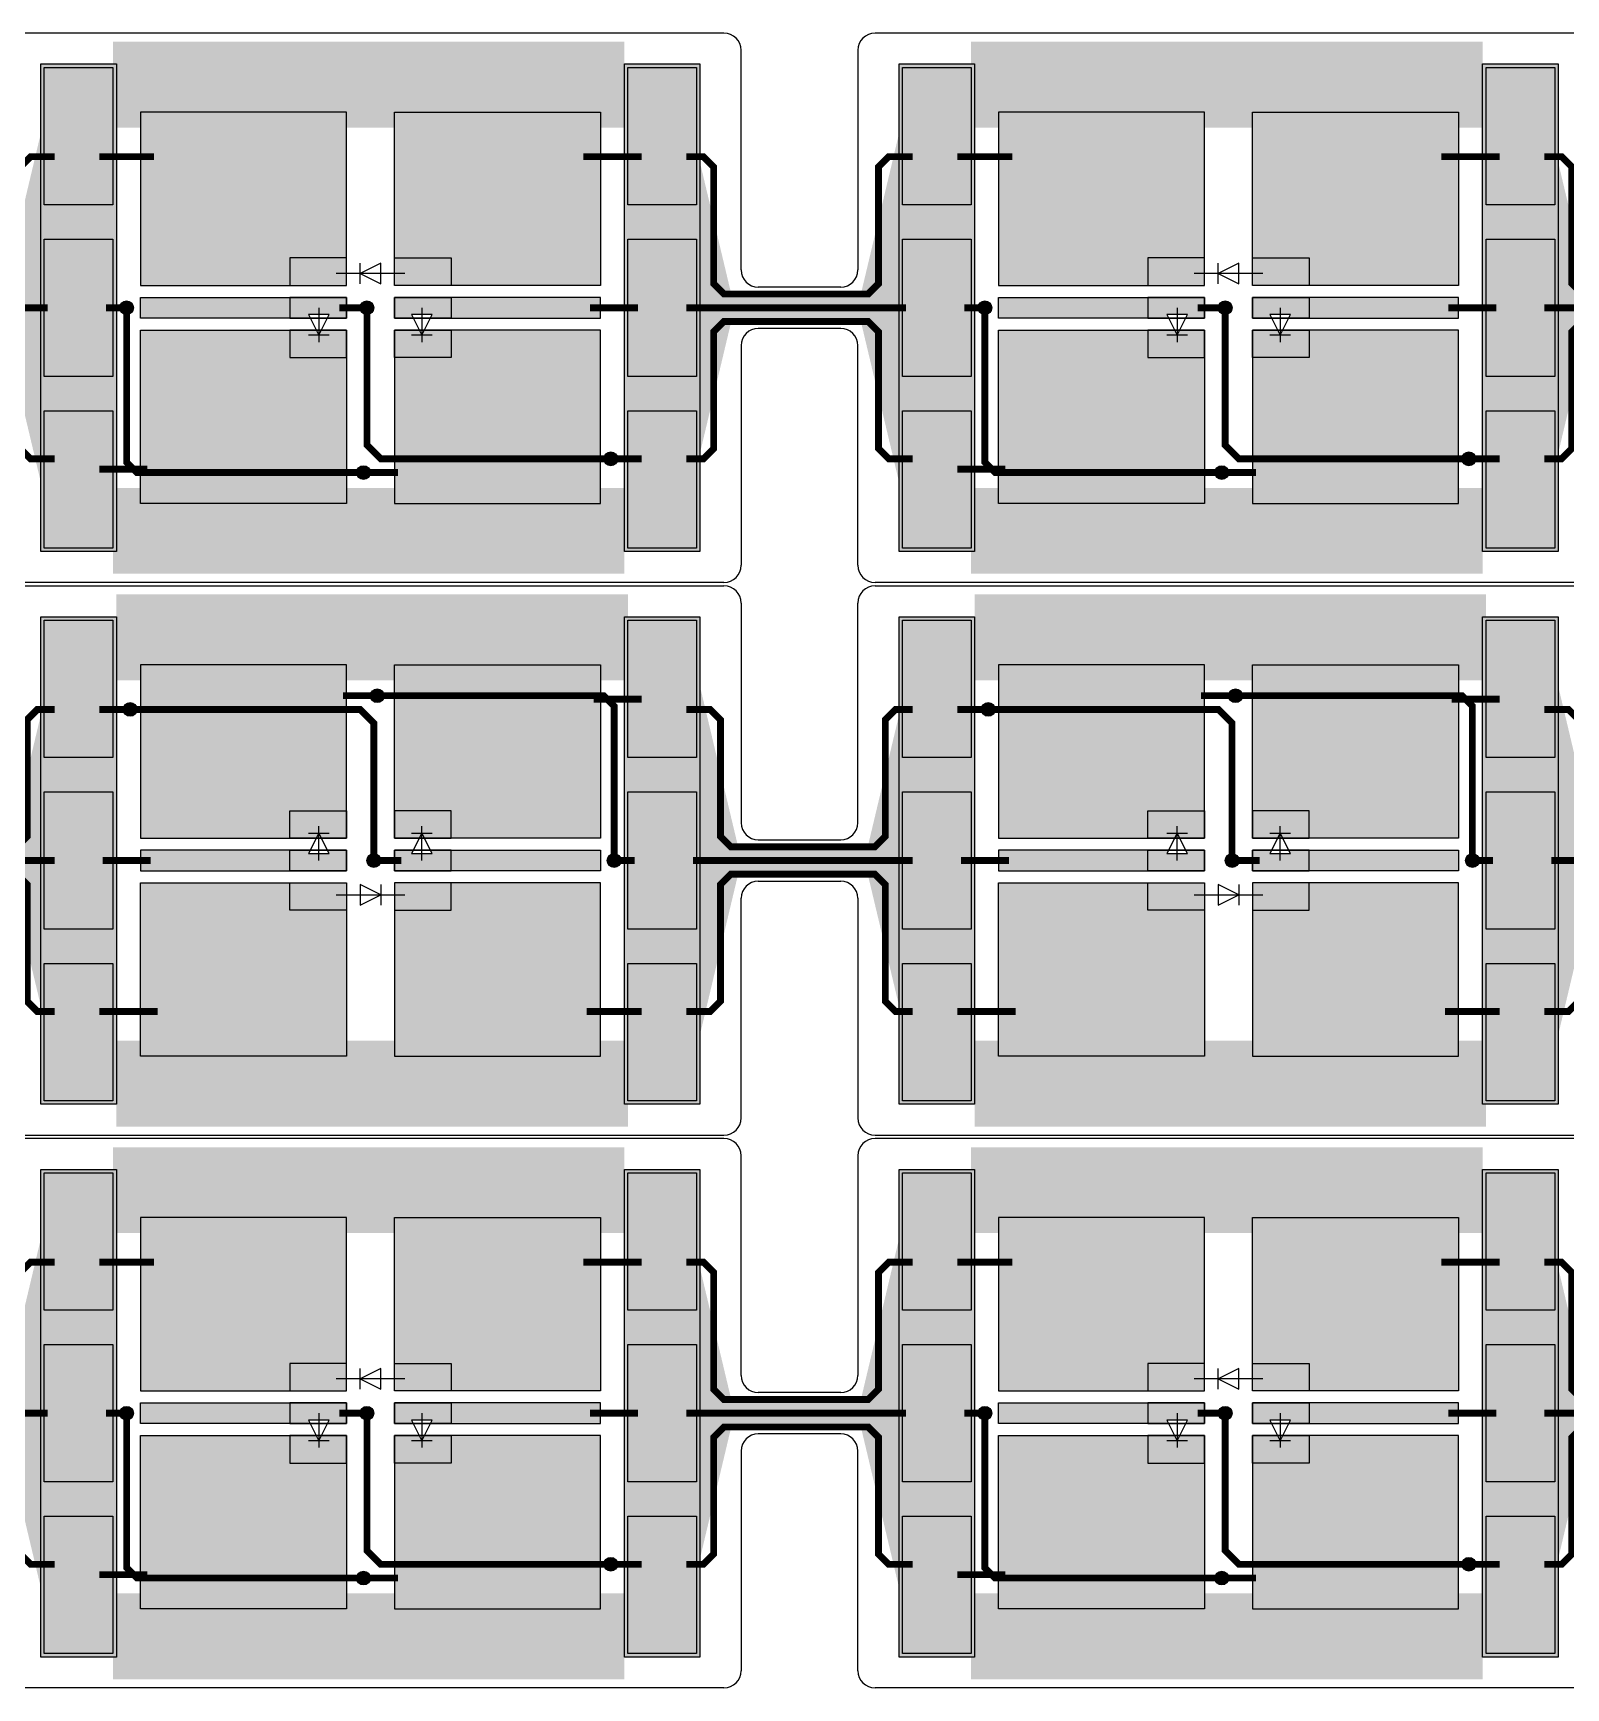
# Model space of a CAD drawing. Extents: x 1822 to 2392, y 725 to 1125.
# Drawn here: x 2167.87 to 2212.53, y 837.2 to 885.4 of the extents above; entities that cross this region are included whole.
import ezdxf

# ---------------------------------------------------------------- set-up
doc = ezdxf.new("R2010")
doc.units = 0
doc.header["$LTSCALE"] = 0.2
for name, color, linetype in [('BS', 1, 'CONTINUOUS'), ('Durchsteiger', 3, 'CONTINUOUS'), ('LED', 7, 'CONTINUOUS'), ('LS', 5, 'CONTINUOUS'), ('Rand', 6, 'CONTINUOUS')]:
    doc.layers.add(name, color=color, linetype=linetype)

msp = doc.modelspace()

# ---------------------------------------------------------------- hatches: boundary and pattern name
at = {"layer": 'BS'}
h = msp.add_hatch(color=256, dxfattribs=at)
h.paths.add_polyline_path([(2168.2, 870.4), (2170.2, 870.4), (2170.2, 874.4), (2168.2, 874.4)])
h.paths.add_polyline_path([(2168.2, 875.4), (2170.2, 875.4), (2170.2, 879.4), (2168.2, 879.4)])
h.paths.add_polyline_path([(2168.2, 880.4), (2170.2, 880.4), (2170.2, 884.4), (2168.2, 884.4)])
h = msp.add_hatch(color=256, dxfattribs=at)
h.paths.add_polyline_path([(2185.2, 870.4), (2187.2, 870.4), (2187.2, 874.4), (2185.2, 874.4)])
h.paths.add_polyline_path([(2185.2, 875.4), (2187.2, 875.4), (2187.2, 879.4), (2185.2, 879.4)])
h.paths.add_polyline_path([(2185.2, 880.4), (2187.2, 880.4), (2187.2, 884.4), (2185.2, 884.4)])
h = msp.add_hatch(color=256, dxfattribs=at)
h.paths.add_polyline_path([(2193.2, 870.4), (2195.2, 870.4), (2195.2, 874.4), (2193.2, 874.4)])
h.paths.add_polyline_path([(2193.2, 875.4), (2195.2, 875.4), (2195.2, 879.4), (2193.2, 879.4)])
h.paths.add_polyline_path([(2193.2, 880.4), (2195.2, 880.4), (2195.2, 884.4), (2193.2, 884.4)])
h = msp.add_hatch(color=256, dxfattribs=at)
h.paths.add_polyline_path([(2210.2, 870.4), (2212.2, 870.4), (2212.2, 874.4), (2210.2, 874.4)])
h.paths.add_polyline_path([(2210.2, 875.4), (2212.2, 875.4), (2212.2, 879.4), (2210.2, 879.4)])
h.paths.add_polyline_path([(2210.2, 880.4), (2212.2, 880.4), (2212.2, 884.4), (2210.2, 884.4)])
h = msp.add_hatch(color=256, dxfattribs=at)
h.paths.add_polyline_path([(2184.4, 871.7), (2184.4, 876.75), (2180.05, 876.75), (2180.05, 875.95), (2178.4, 875.95), (2178.4, 871.7)])
h.paths.add_polyline_path([(2184.4, 877.1), (2184.4, 877.7), (2180.05, 877.7), (2180.05, 877.1)])
h.paths.add_polyline_path([(2184.4, 878.05), (2184.4, 883.1), (2178.4, 883.1), (2178.4, 878.85), (2180.05, 878.85), (2180.05, 878.05)])
h.paths.add_polyline_path([(2175.35, 878.05), (2175.35, 878.85), (2177, 878.85), (2177, 883.1), (2171, 883.1), (2171, 878.05)])
h.paths.add_polyline_path([(2175.35, 877.1), (2175.35, 877.7), (2171, 877.7), (2171, 877.1)])
h.paths.add_polyline_path([(2177, 871.7), (2177, 875.95), (2175.35, 875.95), (2175.35, 876.75), (2171, 876.75), (2171, 871.7)])
h.paths.add_polyline_path([(2177, 875.95), (2177, 876.75), (2176.275, 876.75), (2176.2, 876.6), (2176.125, 876.75), (2175.35, 876.75), (2175.35, 875.95)], flags=17)
h.paths.add_polyline_path([(2177, 877.1), (2177, 877.7), (2175.35, 877.7), (2175.35, 877.1), (2175.95, 877.1), (2175.9, 877.2), (2176.5, 877.2), (2176.45, 877.1)])
h.paths.add_polyline_path([(2177, 878.05), (2177, 878.85), (2175.35, 878.85), (2175.35, 878.05)], flags=17)
h.paths.add_polyline_path([(2180.05, 878.05), (2180.05, 878.85), (2178.4, 878.85), (2178.4, 878.05)], flags=16)
h.paths.add_polyline_path([(2180.05, 877.1), (2180.05, 877.7), (2178.4, 877.7), (2178.4, 877.1), (2178.95, 877.1), (2178.9, 877.2), (2179.5, 877.2), (2179.45, 877.1)])
h.paths.add_polyline_path([(2180.05, 875.95), (2180.05, 876.75), (2179.275, 876.75), (2179.2, 876.6), (2179.125, 876.75), (2178.4, 876.75), (2178.4, 875.95)], flags=17)
h = msp.add_hatch(color=256, dxfattribs=at)
h.paths.add_polyline_path([(2209.4, 871.7), (2209.4, 876.75), (2205.05, 876.75), (2205.05, 875.95), (2203.4, 875.95), (2203.4, 871.7)])
h.paths.add_polyline_path([(2209.4, 877.1), (2209.4, 877.7), (2205.05, 877.7), (2205.05, 877.1)])
h.paths.add_polyline_path([(2209.4, 878.05), (2209.4, 883.1), (2203.4, 883.1), (2203.4, 878.85), (2205.05, 878.85), (2205.05, 878.05)])
h.paths.add_polyline_path([(2200.35, 878.05), (2200.35, 878.85), (2202, 878.85), (2202, 883.1), (2196, 883.1), (2196, 878.05)])
h.paths.add_polyline_path([(2200.35, 877.1), (2200.35, 877.7), (2196, 877.7), (2196, 877.1)])
h.paths.add_polyline_path([(2202, 871.7), (2202, 875.95), (2200.35, 875.95), (2200.35, 876.75), (2196, 876.75), (2196, 871.7)])
h.paths.add_polyline_path([(2202, 875.95), (2202, 876.75), (2201.275, 876.75), (2201.2, 876.6), (2201.125, 876.75), (2200.35, 876.75), (2200.35, 875.95)], flags=17)
h.paths.add_polyline_path([(2202, 877.1), (2202, 877.7), (2200.35, 877.7), (2200.35, 877.1), (2200.95, 877.1), (2200.9, 877.2), (2201.5, 877.2), (2201.45, 877.1)])
h.paths.add_polyline_path([(2202, 878.05), (2202, 878.85), (2200.35, 878.85), (2200.35, 878.05)], flags=17)
h.paths.add_polyline_path([(2205.05, 878.05), (2205.05, 878.85), (2203.4, 878.85), (2203.4, 878.05)], flags=16)
h.paths.add_polyline_path([(2205.05, 877.1), (2205.05, 877.7), (2203.4, 877.7), (2203.4, 877.1), (2203.95, 877.1), (2203.9, 877.2), (2204.5, 877.2), (2204.45, 877.1)])
h.paths.add_polyline_path([(2205.05, 875.95), (2205.05, 876.75), (2204.275, 876.75), (2204.2, 876.6), (2204.125, 876.75), (2203.4, 876.75), (2203.4, 875.95)], flags=17)
h = msp.add_hatch(color=256, dxfattribs=at)
h.paths.add_polyline_path([(2170.2, 868.3), (2168.2, 868.3), (2168.2, 864.3), (2170.2, 864.3)])
h.paths.add_polyline_path([(2170.2, 863.3), (2168.2, 863.3), (2168.2, 859.3), (2170.2, 859.3)])
h.paths.add_polyline_path([(2170.2, 858.3), (2168.2, 858.3), (2168.2, 854.3), (2170.2, 854.3)])
h = msp.add_hatch(color=256, dxfattribs=at)
h.paths.add_polyline_path([(2187.2, 868.3), (2185.2, 868.3), (2185.2, 864.3), (2187.2, 864.3)])
h.paths.add_polyline_path([(2187.2, 863.3), (2185.2, 863.3), (2185.2, 859.3), (2187.2, 859.3)])
h.paths.add_polyline_path([(2187.2, 858.3), (2185.2, 858.3), (2185.2, 854.3), (2187.2, 854.3)])
h = msp.add_hatch(color=256, dxfattribs=at)
h.paths.add_polyline_path([(2195.2, 868.3), (2193.2, 868.3), (2193.2, 864.3), (2195.2, 864.3)])
h.paths.add_polyline_path([(2195.2, 863.3), (2193.2, 863.3), (2193.2, 859.3), (2195.2, 859.3)])
h.paths.add_polyline_path([(2195.2, 858.3), (2193.2, 858.3), (2193.2, 854.3), (2195.2, 854.3)])
h = msp.add_hatch(color=256, dxfattribs=at)
h.paths.add_polyline_path([(2212.2, 868.3), (2210.2, 868.3), (2210.2, 864.3), (2212.2, 864.3)])
h.paths.add_polyline_path([(2212.2, 863.3), (2210.2, 863.3), (2210.2, 859.3), (2212.2, 859.3)])
h.paths.add_polyline_path([(2212.2, 858.3), (2210.2, 858.3), (2210.2, 854.3), (2212.2, 854.3)])
h = msp.add_hatch(color=256, dxfattribs=at)
h.paths.add_polyline_path([(2171, 867), (2171, 861.95), (2175.35, 861.95), (2175.35, 862.75), (2177, 862.75), (2177, 867)])
h.paths.add_polyline_path([(2171, 861.6), (2171, 861), (2175.35, 861), (2175.35, 861.6)])
h.paths.add_polyline_path([(2171, 860.65), (2171, 855.6), (2177, 855.6), (2177, 859.85), (2175.35, 859.85), (2175.35, 860.65)])
h.paths.add_polyline_path([(2180.05, 860.65), (2180.05, 859.85), (2178.4, 859.85), (2178.4, 855.6), (2184.4, 855.6), (2184.4, 860.65)])
h.paths.add_polyline_path([(2180.05, 861.6), (2180.05, 861), (2184.4, 861), (2184.4, 861.6)])
h.paths.add_polyline_path([(2178.4, 867), (2178.4, 862.75), (2180.05, 862.75), (2180.05, 861.95), (2184.4, 861.95), (2184.4, 867)])
h.paths.add_polyline_path([(2178.4, 862.75), (2178.4, 861.95), (2179.125, 861.95), (2179.2, 862.1), (2179.275, 861.95), (2180.05, 861.95), (2180.05, 862.75)], flags=17)
h.paths.add_polyline_path([(2178.4, 861.6), (2178.4, 861), (2180.05, 861), (2180.05, 861.6), (2179.45, 861.6), (2179.5, 861.5), (2178.9, 861.5), (2178.95, 861.6)])
h.paths.add_polyline_path([(2178.4, 860.65), (2178.4, 859.85), (2180.05, 859.85), (2180.05, 860.65)], flags=17)
h.paths.add_polyline_path([(2175.35, 860.65), (2175.35, 859.85), (2177, 859.85), (2177, 860.65)], flags=16)
h.paths.add_polyline_path([(2175.35, 861.6), (2175.35, 861), (2177, 861), (2177, 861.6), (2176.45, 861.6), (2176.5, 861.5), (2175.9, 861.5), (2175.95, 861.6)])
h.paths.add_polyline_path([(2175.35, 862.75), (2175.35, 861.95), (2176.125, 861.95), (2176.2, 862.1), (2176.275, 861.95), (2177, 861.95), (2177, 862.75)], flags=17)
h = msp.add_hatch(color=256, dxfattribs=at)
h.paths.add_polyline_path([(2196, 867), (2196, 861.95), (2200.35, 861.95), (2200.35, 862.75), (2202, 862.75), (2202, 867)])
h.paths.add_polyline_path([(2196, 861.6), (2196, 861), (2200.35, 861), (2200.35, 861.6)])
h.paths.add_polyline_path([(2196, 860.65), (2196, 855.6), (2202, 855.6), (2202, 859.85), (2200.35, 859.85), (2200.35, 860.65)])
h.paths.add_polyline_path([(2205.05, 860.65), (2205.05, 859.85), (2203.4, 859.85), (2203.4, 855.6), (2209.4, 855.6), (2209.4, 860.65)])
h.paths.add_polyline_path([(2205.05, 861.6), (2205.05, 861), (2209.4, 861), (2209.4, 861.6)])
h.paths.add_polyline_path([(2203.4, 867), (2203.4, 862.75), (2205.05, 862.75), (2205.05, 861.95), (2209.4, 861.95), (2209.4, 867)])
h.paths.add_polyline_path([(2203.4, 862.75), (2203.4, 861.95), (2204.125, 861.95), (2204.2, 862.1), (2204.275, 861.95), (2205.05, 861.95), (2205.05, 862.75)], flags=17)
h.paths.add_polyline_path([(2203.4, 861.6), (2203.4, 861), (2205.05, 861), (2205.05, 861.6), (2204.45, 861.6), (2204.5, 861.5), (2203.9, 861.5), (2203.95, 861.6)])
h.paths.add_polyline_path([(2203.4, 860.65), (2203.4, 859.85), (2205.05, 859.85), (2205.05, 860.65)], flags=17)
h.paths.add_polyline_path([(2200.35, 860.65), (2200.35, 859.85), (2202, 859.85), (2202, 860.65)], flags=16)
h.paths.add_polyline_path([(2200.35, 861.6), (2200.35, 861), (2202, 861), (2202, 861.6), (2201.45, 861.6), (2201.5, 861.5), (2200.9, 861.5), (2200.95, 861.6)])
h.paths.add_polyline_path([(2200.35, 862.75), (2200.35, 861.95), (2201.125, 861.95), (2201.2, 862.1), (2201.275, 861.95), (2202, 861.95), (2202, 862.75)], flags=17)
h = msp.add_hatch(color=256, dxfattribs=at)
h.paths.add_polyline_path([(2168.2, 838.2), (2170.2, 838.2), (2170.2, 842.2), (2168.2, 842.2)])
h.paths.add_polyline_path([(2168.2, 843.2), (2170.2, 843.2), (2170.2, 847.2), (2168.2, 847.2)])
h.paths.add_polyline_path([(2168.2, 848.2), (2170.2, 848.2), (2170.2, 852.2), (2168.2, 852.2)])
h = msp.add_hatch(color=256, dxfattribs=at)
h.paths.add_polyline_path([(2185.2, 838.2), (2187.2, 838.2), (2187.2, 842.2), (2185.2, 842.2)])
h.paths.add_polyline_path([(2185.2, 843.2), (2187.2, 843.2), (2187.2, 847.2), (2185.2, 847.2)])
h.paths.add_polyline_path([(2185.2, 848.2), (2187.2, 848.2), (2187.2, 852.2), (2185.2, 852.2)])
h = msp.add_hatch(color=256, dxfattribs=at)
h.paths.add_polyline_path([(2193.2, 838.2), (2195.2, 838.2), (2195.2, 842.2), (2193.2, 842.2)])
h.paths.add_polyline_path([(2193.2, 843.2), (2195.2, 843.2), (2195.2, 847.2), (2193.2, 847.2)])
h.paths.add_polyline_path([(2193.2, 848.2), (2195.2, 848.2), (2195.2, 852.2), (2193.2, 852.2)])
h = msp.add_hatch(color=256, dxfattribs=at)
h.paths.add_polyline_path([(2210.2, 838.2), (2212.2, 838.2), (2212.2, 842.2), (2210.2, 842.2)])
h.paths.add_polyline_path([(2210.2, 843.2), (2212.2, 843.2), (2212.2, 847.2), (2210.2, 847.2)])
h.paths.add_polyline_path([(2210.2, 848.2), (2212.2, 848.2), (2212.2, 852.2), (2210.2, 852.2)])
h = msp.add_hatch(color=256, dxfattribs=at)
h.paths.add_polyline_path([(2184.4, 839.5), (2184.4, 844.55), (2180.05, 844.55), (2180.05, 843.75), (2178.4, 843.75), (2178.4, 839.5)])
h.paths.add_polyline_path([(2184.4, 844.9), (2184.4, 845.5), (2180.05, 845.5), (2180.05, 844.9)])
h.paths.add_polyline_path([(2184.4, 845.85), (2184.4, 850.9), (2178.4, 850.9), (2178.4, 846.65), (2180.05, 846.65), (2180.05, 845.85)])
h.paths.add_polyline_path([(2175.35, 845.85), (2175.35, 846.65), (2177, 846.65), (2177, 850.9), (2171, 850.9), (2171, 845.85)])
h.paths.add_polyline_path([(2175.35, 844.9), (2175.35, 845.5), (2171, 845.5), (2171, 844.9)])
h.paths.add_polyline_path([(2177, 839.5), (2177, 843.75), (2175.35, 843.75), (2175.35, 844.55), (2171, 844.55), (2171, 839.5)])
h.paths.add_polyline_path([(2177, 843.75), (2177, 844.55), (2176.275, 844.55), (2176.2, 844.4), (2176.125, 844.55), (2175.35, 844.55), (2175.35, 843.75)], flags=17)
h.paths.add_polyline_path([(2177, 844.9), (2177, 845.5), (2175.35, 845.5), (2175.35, 844.9), (2175.95, 844.9), (2175.9, 845), (2176.5, 845), (2176.45, 844.9)])
h.paths.add_polyline_path([(2177, 845.85), (2177, 846.65), (2175.35, 846.65), (2175.35, 845.85)], flags=17)
h.paths.add_polyline_path([(2180.05, 845.85), (2180.05, 846.65), (2178.4, 846.65), (2178.4, 845.85)], flags=16)
h.paths.add_polyline_path([(2180.05, 844.9), (2180.05, 845.5), (2178.4, 845.5), (2178.4, 844.9), (2178.95, 844.9), (2178.9, 845), (2179.5, 845), (2179.45, 844.9)])
h.paths.add_polyline_path([(2180.05, 843.75), (2180.05, 844.55), (2179.275, 844.55), (2179.2, 844.4), (2179.125, 844.55), (2178.4, 844.55), (2178.4, 843.75)], flags=17)
h = msp.add_hatch(color=256, dxfattribs=at)
h.paths.add_polyline_path([(2209.4, 839.5), (2209.4, 844.55), (2205.05, 844.55), (2205.05, 843.75), (2203.4, 843.75), (2203.4, 839.5)])
h.paths.add_polyline_path([(2209.4, 844.9), (2209.4, 845.5), (2205.05, 845.5), (2205.05, 844.9)])
h.paths.add_polyline_path([(2209.4, 845.85), (2209.4, 850.9), (2203.4, 850.9), (2203.4, 846.65), (2205.05, 846.65), (2205.05, 845.85)])
h.paths.add_polyline_path([(2200.35, 845.85), (2200.35, 846.65), (2202, 846.65), (2202, 850.9), (2196, 850.9), (2196, 845.85)])
h.paths.add_polyline_path([(2200.35, 844.9), (2200.35, 845.5), (2196, 845.5), (2196, 844.9)])
h.paths.add_polyline_path([(2202, 839.5), (2202, 843.75), (2200.35, 843.75), (2200.35, 844.55), (2196, 844.55), (2196, 839.5)])
h.paths.add_polyline_path([(2202, 843.75), (2202, 844.55), (2201.275, 844.55), (2201.2, 844.4), (2201.125, 844.55), (2200.35, 844.55), (2200.35, 843.75)], flags=17)
h.paths.add_polyline_path([(2202, 844.9), (2202, 845.5), (2200.35, 845.5), (2200.35, 844.9), (2200.95, 844.9), (2200.9, 845), (2201.5, 845), (2201.45, 844.9)])
h.paths.add_polyline_path([(2202, 845.85), (2202, 846.65), (2200.35, 846.65), (2200.35, 845.85)], flags=17)
h.paths.add_polyline_path([(2205.05, 845.85), (2205.05, 846.65), (2203.4, 846.65), (2203.4, 845.85)], flags=16)
h.paths.add_polyline_path([(2205.05, 844.9), (2205.05, 845.5), (2203.4, 845.5), (2203.4, 844.9), (2203.95, 844.9), (2203.9, 845), (2204.5, 845), (2204.45, 844.9)])
h.paths.add_polyline_path([(2205.05, 843.75), (2205.05, 844.55), (2204.275, 844.55), (2204.2, 844.4), (2204.125, 844.55), (2203.4, 844.55), (2203.4, 843.75)], flags=17)
at = {"layer": 'Durchsteiger'}
for points in [[(2170.6, 877.2, 1), (2170.6, 877.6, 1)], [(2177.6, 877.2, 1), (2177.6, 877.6, 1)], [(2195.6, 877.2, 1), (2195.6, 877.6, 1)], [(2202.6, 877.2, 1), (2202.6, 877.6, 1)], [(2184.7, 872.8, 1), (2184.7, 873.2, 1)], [(2209.7, 872.8, 1), (2209.7, 873.2, 1)], [(2177.5, 872.4, 1), (2177.5, 872.8, 1)], [(2202.5, 872.4, 1), (2202.5, 872.8, 1)], [(2177.9, 866.3, 1), (2177.9, 865.9, 1)], [(2202.9, 866.3, 1), (2202.9, 865.9, 1)], [(2170.7, 865.9, 1), (2170.7, 865.5, 1)], [(2195.7, 865.9, 1), (2195.7, 865.5, 1)], [(2177.8, 861.5, 1), (2177.8, 861.1, 1)], [(2184.8, 861.5, 1), (2184.8, 861.1, 1)], [(2202.8, 861.5, 1), (2202.8, 861.1, 1)], [(2209.8, 861.5, 1), (2209.8, 861.1, 1)], [(2170.6, 845, 1), (2170.6, 845.4, 1)], [(2177.6, 845, 1), (2177.6, 845.4, 1)], [(2195.6, 845, 1), (2195.6, 845.4, 1)], [(2202.6, 845, 1), (2202.6, 845.4, 1)], [(2184.7, 840.6, 1), (2184.7, 841, 1)], [(2209.7, 840.6, 1), (2209.7, 841, 1)], [(2177.5, 840.2, 1), (2177.5, 840.6, 1)], [(2202.5, 840.2, 1), (2202.5, 840.6, 1)]]:
    msp.add_hatch(color=256, dxfattribs=at).paths.add_polyline_path(points)
at = {"layer": 'LS'}
for points in [[(2170.3, 884.5), (2168.1, 884.5), (2168.1, 870.3), (2170.3, 870.3)], [(2187.3, 884.5), (2185.1, 884.5), (2185.1, 870.3), (2187.3, 870.3)], [(2195.3, 884.5), (2193.1, 884.5), (2193.1, 870.3), (2195.3, 870.3)], [(2212.3, 884.5), (2210.1, 884.5), (2210.1, 870.3), (2212.3, 870.3)], [(2170.3, 868.4), (2168.1, 868.4), (2168.1, 854.2), (2170.3, 854.2)], [(2187.3, 868.4), (2185.1, 868.4), (2185.1, 854.2), (2187.3, 854.2)], [(2195.3, 868.4), (2193.1, 868.4), (2193.1, 854.2), (2195.3, 854.2)], [(2212.3, 868.4), (2210.1, 868.4), (2210.1, 854.2), (2212.3, 854.2)], [(2170.3, 852.3), (2168.1, 852.3), (2168.1, 838.1), (2170.3, 838.1)], [(2187.3, 852.3), (2185.1, 852.3), (2185.1, 838.1), (2187.3, 838.1)], [(2195.3, 852.3), (2193.1, 852.3), (2193.1, 838.1), (2195.3, 838.1)], [(2212.3, 852.3), (2210.1, 852.3), (2210.1, 838.1), (2212.3, 838.1)]]:
    msp.add_hatch(color=256, dxfattribs=at).paths.add_polyline_path(points)

# ---------------------------------------------------------------- linework, layer by layer
at = {"layer": 'BS'}
for p, q in [((2177.8, 877.4), (2177.6, 877.4)), ((2177.7, 877.5), (2177.7, 877.3)), ((2202.8, 877.4), (2202.6, 877.4)), ((2202.7, 877.5), (2202.7, 877.3)), ((2177.7, 861.2), (2177.7, 861.4)), ((2202.7, 861.2), (2202.7, 861.4)), ((2177.6, 861.3), (2177.8, 861.3)), ((2202.6, 861.3), (2202.8, 861.3)), ((2177.8, 845.2), (2177.6, 845.2)), ((2177.7, 845.3), (2177.7, 845.1)), ((2202.8, 845.2), (2202.6, 845.2)), ((2202.7, 845.3), (2202.7, 845.1))]:
    msp.add_line(p, q, dxfattribs=at)
for points in [[(2170.2, 884.4), (2170.2, 880.4), (2168.2, 880.4), (2168.2, 884.4)], [(2187.2, 884.4), (2187.2, 880.4), (2185.2, 880.4), (2185.2, 884.4)], [(2195.2, 884.4), (2195.2, 880.4), (2193.2, 880.4), (2193.2, 884.4)], [(2212.2, 884.4), (2212.2, 880.4), (2210.2, 880.4), (2210.2, 884.4)], [(2177, 878.05), (2177, 883.1), (2171, 883.1), (2171, 878.05)], [(2178.4, 878.05), (2178.4, 883.1), (2184.4, 883.1), (2184.4, 878.05)], [(2202, 878.05), (2202, 883.1), (2196, 883.1), (2196, 878.05)], [(2203.4, 878.05), (2203.4, 883.1), (2209.4, 883.1), (2209.4, 878.05)], [(2170.2, 879.4), (2170.2, 875.4), (2168.2, 875.4), (2168.2, 879.4)], [(2187.2, 879.4), (2187.2, 875.4), (2185.2, 875.4), (2185.2, 879.4)], [(2195.2, 879.4), (2195.2, 875.4), (2193.2, 875.4), (2193.2, 879.4)], [(2212.2, 879.4), (2212.2, 875.4), (2210.2, 875.4), (2210.2, 879.4)], [(2175.35, 878.85), (2175.35, 878.05), (2177, 878.05), (2177, 878.85)], [(2180.05, 878.85), (2180.05, 878.05), (2178.4, 878.05), (2178.4, 878.85)], [(2200.35, 878.85), (2200.35, 878.05), (2202, 878.05), (2202, 878.85)], [(2205.05, 878.85), (2205.05, 878.05), (2203.4, 878.05), (2203.4, 878.85)], [(2177, 877.7), (2177, 877.1), (2171, 877.1), (2171, 877.7)], [(2175.35, 877.7), (2175.35, 877.1), (2177, 877.1), (2177, 877.7)], [(2180.05, 877.7), (2180.05, 877.1), (2178.4, 877.1), (2178.4, 877.7)], [(2178.4, 877.7), (2178.4, 877.1), (2184.4, 877.1), (2184.4, 877.7)], [(2202, 877.7), (2202, 877.1), (2196, 877.1), (2196, 877.7)], [(2200.35, 877.7), (2200.35, 877.1), (2202, 877.1), (2202, 877.7)], [(2205.05, 877.7), (2205.05, 877.1), (2203.4, 877.1), (2203.4, 877.7)], [(2203.4, 877.7), (2203.4, 877.1), (2209.4, 877.1), (2209.4, 877.7)], [(2177, 876.75), (2177, 871.7), (2171, 871.7), (2171, 876.75)], [(2175.35, 876.75), (2175.35, 875.95), (2177, 875.95), (2177, 876.75)], [(2180.05, 876.75), (2180.05, 875.95), (2178.4, 875.95), (2178.4, 876.75)], [(2178.4, 876.75), (2178.4, 871.7), (2184.4, 871.7), (2184.4, 876.75)], [(2202, 876.75), (2202, 871.7), (2196, 871.7), (2196, 876.75)], [(2200.35, 876.75), (2200.35, 875.95), (2202, 875.95), (2202, 876.75)], [(2205.05, 876.75), (2205.05, 875.95), (2203.4, 875.95), (2203.4, 876.75)], [(2203.4, 876.75), (2203.4, 871.7), (2209.4, 871.7), (2209.4, 876.75)], [(2170.2, 874.4), (2170.2, 870.4), (2168.2, 870.4), (2168.2, 874.4)], [(2187.2, 874.4), (2187.2, 870.4), (2185.2, 870.4), (2185.2, 874.4)], [(2195.2, 874.4), (2195.2, 870.4), (2193.2, 870.4), (2193.2, 874.4)], [(2212.2, 874.4), (2212.2, 870.4), (2210.2, 870.4), (2210.2, 874.4)], [(2168.2, 864.3), (2168.2, 868.3), (2170.2, 868.3), (2170.2, 864.3)], [(2185.2, 864.3), (2185.2, 868.3), (2187.2, 868.3), (2187.2, 864.3)], [(2193.2, 864.3), (2193.2, 868.3), (2195.2, 868.3), (2195.2, 864.3)], [(2210.2, 864.3), (2210.2, 868.3), (2212.2, 868.3), (2212.2, 864.3)], [(2177, 861.95), (2177, 867), (2171, 867), (2171, 861.95)], [(2178.4, 861.95), (2178.4, 867), (2184.4, 867), (2184.4, 861.95)], [(2202, 861.95), (2202, 867), (2196, 867), (2196, 861.95)], [(2203.4, 861.95), (2203.4, 867), (2209.4, 867), (2209.4, 861.95)], [(2168.2, 859.3), (2168.2, 863.3), (2170.2, 863.3), (2170.2, 859.3)], [(2185.2, 859.3), (2185.2, 863.3), (2187.2, 863.3), (2187.2, 859.3)], [(2193.2, 859.3), (2193.2, 863.3), (2195.2, 863.3), (2195.2, 859.3)], [(2210.2, 859.3), (2210.2, 863.3), (2212.2, 863.3), (2212.2, 859.3)], [(2175.35, 861.95), (2175.35, 862.75), (2177, 862.75), (2177, 861.95)], [(2180.05, 861.95), (2180.05, 862.75), (2178.4, 862.75), (2178.4, 861.95)], [(2200.35, 861.95), (2200.35, 862.75), (2202, 862.75), (2202, 861.95)], [(2205.05, 861.95), (2205.05, 862.75), (2203.4, 862.75), (2203.4, 861.95)], [(2177, 861), (2177, 861.6), (2171, 861.6), (2171, 861)], [(2175.35, 861), (2175.35, 861.6), (2177, 861.6), (2177, 861)], [(2180.05, 861), (2180.05, 861.6), (2178.4, 861.6), (2178.4, 861)], [(2178.4, 861), (2178.4, 861.6), (2184.4, 861.6), (2184.4, 861)], [(2202, 861), (2202, 861.6), (2196, 861.6), (2196, 861)], [(2200.35, 861), (2200.35, 861.6), (2202, 861.6), (2202, 861)], [(2205.05, 861), (2205.05, 861.6), (2203.4, 861.6), (2203.4, 861)], [(2203.4, 861), (2203.4, 861.6), (2209.4, 861.6), (2209.4, 861)], [(2177, 860.65), (2177, 855.6), (2171, 855.6), (2171, 860.65)], [(2175.35, 859.85), (2175.35, 860.65), (2177, 860.65), (2177, 859.85)], [(2180.05, 859.85), (2180.05, 860.65), (2178.4, 860.65), (2178.4, 859.85)], [(2178.4, 860.65), (2178.4, 855.6), (2184.4, 855.6), (2184.4, 860.65)], [(2202, 860.65), (2202, 855.6), (2196, 855.6), (2196, 860.65)], [(2200.35, 859.85), (2200.35, 860.65), (2202, 860.65), (2202, 859.85)], [(2205.05, 859.85), (2205.05, 860.65), (2203.4, 860.65), (2203.4, 859.85)], [(2203.4, 860.65), (2203.4, 855.6), (2209.4, 855.6), (2209.4, 860.65)], [(2168.2, 854.3), (2168.2, 858.3), (2170.2, 858.3), (2170.2, 854.3)], [(2185.2, 854.3), (2185.2, 858.3), (2187.2, 858.3), (2187.2, 854.3)], [(2193.2, 854.3), (2193.2, 858.3), (2195.2, 858.3), (2195.2, 854.3)], [(2210.2, 854.3), (2210.2, 858.3), (2212.2, 858.3), (2212.2, 854.3)], [(2170.2, 852.2), (2170.2, 848.2), (2168.2, 848.2), (2168.2, 852.2)], [(2187.2, 852.2), (2187.2, 848.2), (2185.2, 848.2), (2185.2, 852.2)], [(2195.2, 852.2), (2195.2, 848.2), (2193.2, 848.2), (2193.2, 852.2)], [(2212.2, 852.2), (2212.2, 848.2), (2210.2, 848.2), (2210.2, 852.2)], [(2177, 845.85), (2177, 850.9), (2171, 850.9), (2171, 845.85)], [(2178.4, 845.85), (2178.4, 850.9), (2184.4, 850.9), (2184.4, 845.85)], [(2202, 845.85), (2202, 850.9), (2196, 850.9), (2196, 845.85)], [(2203.4, 845.85), (2203.4, 850.9), (2209.4, 850.9), (2209.4, 845.85)], [(2170.2, 847.2), (2170.2, 843.2), (2168.2, 843.2), (2168.2, 847.2)], [(2187.2, 847.2), (2187.2, 843.2), (2185.2, 843.2), (2185.2, 847.2)], [(2195.2, 847.2), (2195.2, 843.2), (2193.2, 843.2), (2193.2, 847.2)], [(2212.2, 847.2), (2212.2, 843.2), (2210.2, 843.2), (2210.2, 847.2)], [(2175.35, 846.65), (2175.35, 845.85), (2177, 845.85), (2177, 846.65)], [(2180.05, 846.65), (2180.05, 845.85), (2178.4, 845.85), (2178.4, 846.65)], [(2200.35, 846.65), (2200.35, 845.85), (2202, 845.85), (2202, 846.65)], [(2205.05, 846.65), (2205.05, 845.85), (2203.4, 845.85), (2203.4, 846.65)], [(2177, 845.5), (2177, 844.9), (2171, 844.9), (2171, 845.5)], [(2175.35, 845.5), (2175.35, 844.9), (2177, 844.9), (2177, 845.5)], [(2180.05, 845.5), (2180.05, 844.9), (2178.4, 844.9), (2178.4, 845.5)], [(2178.4, 845.5), (2178.4, 844.9), (2184.4, 844.9), (2184.4, 845.5)], [(2202, 845.5), (2202, 844.9), (2196, 844.9), (2196, 845.5)], [(2200.35, 845.5), (2200.35, 844.9), (2202, 844.9), (2202, 845.5)], [(2205.05, 845.5), (2205.05, 844.9), (2203.4, 844.9), (2203.4, 845.5)], [(2203.4, 845.5), (2203.4, 844.9), (2209.4, 844.9), (2209.4, 845.5)], [(2177, 844.55), (2177, 839.5), (2171, 839.5), (2171, 844.55)], [(2175.35, 844.55), (2175.35, 843.75), (2177, 843.75), (2177, 844.55)], [(2180.05, 844.55), (2180.05, 843.75), (2178.4, 843.75), (2178.4, 844.55)], [(2178.4, 844.55), (2178.4, 839.5), (2184.4, 839.5), (2184.4, 844.55)], [(2202, 844.55), (2202, 839.5), (2196, 839.5), (2196, 844.55)], [(2200.35, 844.55), (2200.35, 843.75), (2202, 843.75), (2202, 844.55)], [(2205.05, 844.55), (2205.05, 843.75), (2203.4, 843.75), (2203.4, 844.55)], [(2203.4, 844.55), (2203.4, 839.5), (2209.4, 839.5), (2209.4, 844.55)], [(2170.2, 842.2), (2170.2, 838.2), (2168.2, 838.2), (2168.2, 842.2)], [(2187.2, 842.2), (2187.2, 838.2), (2185.2, 838.2), (2185.2, 842.2)], [(2195.2, 842.2), (2195.2, 838.2), (2193.2, 838.2), (2193.2, 842.2)], [(2212.2, 842.2), (2212.2, 838.2), (2210.2, 838.2), (2210.2, 842.2)]]:
    msp.add_lwpolyline(points, close=True, dxfattribs=at)
at = {"layer": 'BS', "const_width": 0.2}
for points in [[(2168.5, 881.8), (2167.8, 881.8), (2167.5, 881.5), (2167.5, 878.1), (2167.2, 877.8), (2165.3, 877.8)], [(2171.4, 881.8), (2169.8, 881.8)], [(2185.6, 881.8), (2183.9, 881.8)], [(2190.3, 877.8), (2188, 877.8), (2187.7, 878.1), (2187.7, 881.5), (2187.4, 881.8), (2186.9, 881.8)], [(2193.5, 881.8), (2192.8, 881.8), (2192.5, 881.5), (2192.5, 878.1), (2192.2, 877.8), (2190.3, 877.8)], [(2196.4, 881.8), (2194.8, 881.8)], [(2210.6, 881.8), (2208.9, 881.8)], [(2215.3, 877.8), (2213, 877.8), (2212.7, 878.1), (2212.7, 881.5), (2212.4, 881.8), (2211.9, 881.8)], [(2168.3, 877.4), (2165.3, 877.4)], [(2170.5, 877.4), (2170, 877.4)], [(2177.5, 877.4), (2176.8, 877.4)], [(2185.5, 877.4), (2184.1, 877.4)], [(2190.3, 877.4), (2186.9, 877.4)], [(2193.3, 877.4), (2190.3, 877.4)], [(2195.5, 877.4), (2195, 877.4)], [(2202.5, 877.4), (2201.8, 877.4)], [(2210.5, 877.4), (2209.1, 877.4)], [(2215.3, 877.4), (2211.9, 877.4)], [(2168.5, 873), (2167.8, 873), (2167.5, 873.3), (2167.5, 876.7), (2167.2, 877), (2165.3, 877)], [(2190.3, 877), (2188, 877), (2187.7, 876.7), (2187.7, 873.3), (2187.4, 873), (2186.9, 873)], [(2193.5, 873), (2192.8, 873), (2192.5, 873.3), (2192.5, 876.7), (2192.2, 877), (2190.3, 877)], [(2215.3, 877), (2213, 877), (2212.7, 876.7), (2212.7, 873.3), (2212.4, 873), (2211.9, 873)], [(2184.8, 873), (2185.6, 873)], [(2209.8, 873), (2210.6, 873)], [(2171.2, 872.7), (2169.8, 872.7)], [(2178.5, 872.6), (2177.6, 872.6)], [(2196.2, 872.7), (2194.8, 872.7)], [(2203.5, 872.6), (2202.6, 872.6)], [(2176.9, 866.1), (2177.8, 866.1)], [(2201.9, 866.1), (2202.8, 866.1)], [(2165.1, 861.7), (2167.4, 861.7), (2167.7, 862), (2167.7, 865.4), (2168, 865.7), (2168.5, 865.7)], [(2170.6, 865.7), (2169.8, 865.7)], [(2184.2, 866), (2185.6, 866)], [(2186.9, 865.7), (2187.6, 865.7), (2187.9, 865.4), (2187.9, 862), (2188.2, 861.7), (2190.1, 861.7)], [(2190.1, 861.7), (2192.4, 861.7), (2192.7, 862), (2192.7, 865.4), (2193, 865.7), (2193.5, 865.7)], [(2195.6, 865.7), (2194.8, 865.7)], [(2209.2, 866), (2210.6, 866)], [(2211.9, 865.7), (2212.6, 865.7), (2212.9, 865.4), (2212.9, 862), (2213.2, 861.7), (2215.1, 861.7)], [(2165.1, 861.3), (2168.5, 861.3)], [(2169.9, 861.3), (2171.3, 861.3)], [(2177.9, 861.3), (2178.6, 861.3)], [(2184.9, 861.3), (2185.4, 861.3)], [(2187.1, 861.3), (2190.1, 861.3)], [(2190.1, 861.3), (2193.5, 861.3)], [(2194.9, 861.3), (2196.3, 861.3)], [(2202.9, 861.3), (2203.6, 861.3)], [(2209.9, 861.3), (2210.4, 861.3)], [(2212.1, 861.3), (2215.1, 861.3)], [(2165.1, 860.9), (2167.4, 860.9), (2167.7, 860.6), (2167.7, 857.2), (2168, 856.9), (2168.5, 856.9)], [(2186.9, 856.9), (2187.6, 856.9), (2187.9, 857.2), (2187.9, 860.6), (2188.2, 860.9), (2190.1, 860.9)], [(2190.1, 860.9), (2192.4, 860.9), (2192.7, 860.6), (2192.7, 857.2), (2193, 856.9), (2193.5, 856.9)], [(2211.9, 856.9), (2212.6, 856.9), (2212.9, 857.2), (2212.9, 860.6), (2213.2, 860.9), (2215.1, 860.9)], [(2169.8, 856.9), (2171.5, 856.9)], [(2184, 856.9), (2185.6, 856.9)], [(2194.8, 856.9), (2196.5, 856.9)], [(2209, 856.9), (2210.6, 856.9)], [(2168.5, 849.6), (2167.8, 849.6), (2167.5, 849.3), (2167.5, 845.9), (2167.2, 845.6), (2165.3, 845.6)], [(2171.4, 849.6), (2169.8, 849.6)], [(2185.6, 849.6), (2183.9, 849.6)], [(2190.3, 845.6), (2188, 845.6), (2187.7, 845.9), (2187.7, 849.3), (2187.4, 849.6), (2186.9, 849.6)], [(2193.5, 849.6), (2192.8, 849.6), (2192.5, 849.3), (2192.5, 845.9), (2192.2, 845.6), (2190.3, 845.6)], [(2196.4, 849.6), (2194.8, 849.6)], [(2210.6, 849.6), (2208.9, 849.6)], [(2215.3, 845.6), (2213, 845.6), (2212.7, 845.9), (2212.7, 849.3), (2212.4, 849.6), (2211.9, 849.6)], [(2168.3, 845.2), (2165.3, 845.2)], [(2170.5, 845.2), (2170, 845.2)], [(2177.5, 845.2), (2176.8, 845.2)], [(2185.5, 845.2), (2184.1, 845.2)], [(2190.3, 845.2), (2186.9, 845.2)], [(2193.3, 845.2), (2190.3, 845.2)], [(2195.5, 845.2), (2195, 845.2)], [(2202.5, 845.2), (2201.8, 845.2)], [(2210.5, 845.2), (2209.1, 845.2)], [(2215.3, 845.2), (2211.9, 845.2)], [(2168.5, 840.8), (2167.8, 840.8), (2167.5, 841.1), (2167.5, 844.5), (2167.2, 844.8), (2165.3, 844.8)], [(2190.3, 844.8), (2188, 844.8), (2187.7, 844.5), (2187.7, 841.1), (2187.4, 840.8), (2186.9, 840.8)], [(2193.5, 840.8), (2192.8, 840.8), (2192.5, 841.1), (2192.5, 844.5), (2192.2, 844.8), (2190.3, 844.8)], [(2215.3, 844.8), (2213, 844.8), (2212.7, 844.5), (2212.7, 841.1), (2212.4, 840.8), (2211.9, 840.8)], [(2184.8, 840.8), (2185.6, 840.8)], [(2209.8, 840.8), (2210.6, 840.8)], [(2171.2, 840.5), (2169.8, 840.5)], [(2178.5, 840.4), (2177.6, 840.4)], [(2196.2, 840.5), (2194.8, 840.5)], [(2203.5, 840.4), (2202.6, 840.4)]]:
    msp.add_lwpolyline(points, dxfattribs=at)
at = {"layer": 'Durchsteiger'}
for centre in [(2170.6, 877.4), (2177.6, 877.4), (2195.6, 877.4), (2202.6, 877.4), (2184.7, 873), (2209.7, 873), (2177.5, 872.6), (2202.5, 872.6), (2177.9, 866.1), (2202.9, 866.1), (2170.7, 865.7), (2195.7, 865.7), (2177.8, 861.3), (2184.8, 861.3), (2202.8, 861.3), (2209.8, 861.3), (2170.6, 845.2), (2177.6, 845.2), (2195.6, 845.2), (2202.6, 845.2), (2184.7, 840.8), (2209.7, 840.8), (2177.5, 840.4), (2202.5, 840.4)]:
    msp.add_circle(centre, 0.2, dxfattribs=at)
at = {"layer": 'LED'}
for p, q in [((2178, 878.7), (2177.4, 878.4)), ((2177.4, 878.1), (2177.4, 878.7)), ((2178, 878.1), (2178, 878.7)), ((2203, 878.7), (2202.4, 878.4)), ((2202.4, 878.1), (2202.4, 878.7)), ((2203, 878.1), (2203, 878.7)), ((2178.7, 878.4), (2176.7, 878.4)), ((2177.4, 878.4), (2178, 878.1)), ((2203.7, 878.4), (2201.7, 878.4)), ((2202.4, 878.4), (2203, 878.1)), ((2176.2, 877.4), (2176.2, 876.4)), ((2179.2, 877.4), (2179.2, 876.4)), ((2201.2, 877.4), (2201.2, 876.4)), ((2204.2, 877.4), (2204.2, 876.4)), ((2176.5, 877.2), (2175.9, 877.2)), ((2175.9, 877.2), (2176.2, 876.6)), ((2176.2, 876.6), (2176.5, 877.2)), ((2179.5, 877.2), (2178.9, 877.2)), ((2178.9, 877.2), (2179.2, 876.6)), ((2179.2, 876.6), (2179.5, 877.2)), ((2201.5, 877.2), (2200.9, 877.2)), ((2200.9, 877.2), (2201.2, 876.6)), ((2201.2, 876.6), (2201.5, 877.2)), ((2204.5, 877.2), (2203.9, 877.2)), ((2203.9, 877.2), (2204.2, 876.6)), ((2204.2, 876.6), (2204.5, 877.2)), ((2176.5, 876.6), (2175.9, 876.6)), ((2179.5, 876.6), (2178.9, 876.6)), ((2201.5, 876.6), (2200.9, 876.6)), ((2204.5, 876.6), (2203.9, 876.6)), ((2176.2, 861.3), (2176.2, 862.3)), ((2179.2, 861.3), (2179.2, 862.3)), ((2201.2, 861.3), (2201.2, 862.3)), ((2204.2, 861.3), (2204.2, 862.3)), ((2176.2, 862.1), (2175.9, 861.5)), ((2175.9, 862.1), (2176.5, 862.1)), ((2176.5, 861.5), (2176.2, 862.1)), ((2179.2, 862.1), (2178.9, 861.5)), ((2178.9, 862.1), (2179.5, 862.1)), ((2179.5, 861.5), (2179.2, 862.1)), ((2201.2, 862.1), (2200.9, 861.5)), ((2200.9, 862.1), (2201.5, 862.1)), ((2201.5, 861.5), (2201.2, 862.1)), ((2204.2, 862.1), (2203.9, 861.5)), ((2203.9, 862.1), (2204.5, 862.1)), ((2204.5, 861.5), (2204.2, 862.1)), ((2175.9, 861.5), (2176.5, 861.5)), ((2178.9, 861.5), (2179.5, 861.5)), ((2200.9, 861.5), (2201.5, 861.5)), ((2203.9, 861.5), (2204.5, 861.5)), ((2177.4, 860.6), (2177.4, 860)), ((2178, 860.3), (2177.4, 860.6)), ((2178, 860.6), (2178, 860)), ((2202.4, 860.6), (2202.4, 860)), ((2203, 860.3), (2202.4, 860.6)), ((2203, 860.6), (2203, 860)), ((2176.7, 860.3), (2178.7, 860.3)), ((2177.4, 860), (2178, 860.3)), ((2201.7, 860.3), (2203.7, 860.3)), ((2202.4, 860), (2203, 860.3)), ((2178, 846.5), (2177.4, 846.2)), ((2177.4, 845.9), (2177.4, 846.5)), ((2178, 845.9), (2178, 846.5)), ((2203, 846.5), (2202.4, 846.2)), ((2202.4, 845.9), (2202.4, 846.5)), ((2203, 845.9), (2203, 846.5)), ((2178.7, 846.2), (2176.7, 846.2)), ((2177.4, 846.2), (2178, 845.9)), ((2203.7, 846.2), (2201.7, 846.2)), ((2202.4, 846.2), (2203, 845.9)), ((2176.5, 845), (2175.9, 845)), ((2175.9, 845), (2176.2, 844.4)), ((2176.2, 845.2), (2176.2, 844.2)), ((2176.2, 844.4), (2176.5, 845)), ((2179.5, 845), (2178.9, 845)), ((2178.9, 845), (2179.2, 844.4)), ((2179.2, 845.2), (2179.2, 844.2)), ((2179.2, 844.4), (2179.5, 845)), ((2201.5, 845), (2200.9, 845)), ((2200.9, 845), (2201.2, 844.4)), ((2201.2, 845.2), (2201.2, 844.2)), ((2201.2, 844.4), (2201.5, 845)), ((2204.5, 845), (2203.9, 845)), ((2203.9, 845), (2204.2, 844.4)), ((2204.2, 845.2), (2204.2, 844.2)), ((2204.2, 844.4), (2204.5, 845)), ((2176.5, 844.4), (2175.9, 844.4)), ((2179.5, 844.4), (2178.9, 844.4)), ((2201.5, 844.4), (2200.9, 844.4)), ((2204.5, 844.4), (2203.9, 844.4))]:
    msp.add_line(p, q, dxfattribs=at)
at = {"layer": 'LS'}
for points, const_width in [([(2185.1, 883.9), (2170.2, 883.9)], 2.5), ([(2210.1, 883.9), (2195.2, 883.9)], 2.5), ([(2190.3, 877.4), (2188.2, 877.4)], 0.9), ([(2192, 877.4), (2190.3, 877.4)], 0.9), ([(2177.4, 872.6), (2170.9, 872.6), (2170.6, 872.9), (2170.6, 877.1), (2170.6, 877.3)], 0.2), ([(2184.6, 873), (2182.5, 873), (2178, 873), (2177.6, 873.4), (2177.6, 877.3)], 0.2), ([(2202.4, 872.6), (2195.9, 872.6), (2195.6, 872.9), (2195.6, 877.1), (2195.6, 877.3)], 0.2), ([(2209.6, 873), (2207.5, 873), (2203, 873), (2202.6, 873.4), (2202.6, 877.3)], 0.2), ([(2185.1, 870.9), (2170.2, 870.9)], 2.5), ([(2210.1, 870.9), (2195.2, 870.9)], 2.5), ([(2170.3, 867.8), (2185.2, 867.8)], 2.5), ([(2195.3, 867.8), (2210.2, 867.8)], 2.5), ([(2178, 866.1), (2184.5, 866.1), (2184.8, 865.8), (2184.8, 861.6), (2184.8, 861.4)], 0.2), ([(2203, 866.1), (2209.5, 866.1), (2209.8, 865.8), (2209.8, 861.6), (2209.8, 861.4)], 0.2), ([(2170.8, 865.7), (2172.9, 865.7), (2177.4, 865.7), (2177.8, 865.3), (2177.8, 861.4)], 0.2), ([(2195.8, 865.7), (2197.9, 865.7), (2202.4, 865.7), (2202.8, 865.3), (2202.8, 861.4)], 0.2), ([(2188.4, 861.3), (2190.1, 861.3)], 0.9), ([(2190.1, 861.3), (2192.2, 861.3)], 0.9), ([(2170.3, 854.8), (2185.2, 854.8)], 2.5), ([(2195.3, 854.8), (2210.2, 854.8)], 2.5), ([(2185.1, 851.7), (2170.2, 851.7)], 2.5), ([(2210.1, 851.7), (2195.2, 851.7)], 2.5), ([(2190.3, 845.2), (2188.2, 845.2)], 0.9), ([(2192, 845.2), (2190.3, 845.2)], 0.9), ([(2177.4, 840.4), (2170.9, 840.4), (2170.6, 840.7), (2170.6, 844.9), (2170.6, 845.1)], 0.2), ([(2184.6, 840.8), (2182.5, 840.8), (2178, 840.8), (2177.6, 841.2), (2177.6, 845.1)], 0.2), ([(2202.4, 840.4), (2195.9, 840.4), (2195.6, 840.7), (2195.6, 844.9), (2195.6, 845.1)], 0.2), ([(2209.6, 840.8), (2207.5, 840.8), (2203, 840.8), (2202.6, 841.2), (2202.6, 845.1)], 0.2), ([(2185.1, 838.7), (2170.2, 838.7)], 2.5), ([(2210.1, 838.7), (2195.2, 838.7)], 2.5)]:
    msp.add_lwpolyline(points, dxfattribs=dict(at, const_width=const_width))
for points in [[(2163.2, 877.4, 0.9, 11, 0), (2162, 877.4, 15, 15, 0)], [(2167, 877.4, 0.9, 11, 0), (2168.2, 877.4, 15, 15, 0)], [(2188.2, 877.4, 0.9, 11, 0), (2187, 877.4, 15, 15, 0)], [(2192, 877.4, 0.9, 11, 0), (2193.2, 877.4, 15, 15, 0)], [(2213.2, 877.4, 0.9, 11, 0), (2212, 877.4, 15, 15, 0)], [(2217, 877.4, 0.9, 11, 0), (2218.2, 877.4, 15, 15, 0)], [(2163.4, 861.3, 0.9, 11, 0), (2162.2, 861.3, 15, 15, 0)], [(2167.2, 861.3, 0.9, 11, 0), (2168.4, 861.3, 15, 15, 0)], [(2188.4, 861.3, 0.9, 11, 0), (2187.2, 861.3, 15, 15, 0)], [(2192.2, 861.3, 0.9, 11, 0), (2193.4, 861.3, 15, 15, 0)], [(2213.4, 861.3, 0.9, 11, 0), (2212.2, 861.3, 15, 15, 0)], [(2217.2, 861.3, 0.9, 11, 0), (2218.4, 861.3, 15, 15, 0)], [(2163.2, 845.2, 0.9, 11, 0), (2162, 845.2, 15, 15, 0)], [(2167, 845.2, 0.9, 11, 0), (2168.2, 845.2, 15, 15, 0)], [(2188.2, 845.2, 0.9, 11, 0), (2187, 845.2, 15, 15, 0)], [(2192, 845.2, 0.9, 11, 0), (2193.2, 845.2, 15, 15, 0)], [(2213.2, 845.2, 0.9, 11, 0), (2212, 845.2, 15, 15, 0)], [(2217, 845.2, 0.9, 11, 0), (2218.2, 845.2, 15, 15, 0)]]:
    msp.add_lwpolyline(points, format="xyseb", dxfattribs=at)
for points in [[(2170.3, 884.5), (2170.3, 870.3), (2168.1, 870.3), (2168.1, 884.5)], [(2187.3, 884.5), (2187.3, 870.3), (2185.1, 870.3), (2185.1, 884.5)], [(2195.3, 884.5), (2195.3, 870.3), (2193.1, 870.3), (2193.1, 884.5)], [(2212.3, 884.5), (2212.3, 870.3), (2210.1, 870.3), (2210.1, 884.5)], [(2168.1, 854.2), (2168.1, 868.4), (2170.3, 868.4), (2170.3, 854.2)], [(2185.1, 854.2), (2185.1, 868.4), (2187.3, 868.4), (2187.3, 854.2)], [(2193.1, 854.2), (2193.1, 868.4), (2195.3, 868.4), (2195.3, 854.2)], [(2210.1, 854.2), (2210.1, 868.4), (2212.3, 868.4), (2212.3, 854.2)], [(2170.3, 852.3), (2170.3, 838.1), (2168.1, 838.1), (2168.1, 852.3)], [(2187.3, 852.3), (2187.3, 838.1), (2185.1, 838.1), (2185.1, 852.3)], [(2195.3, 852.3), (2195.3, 838.1), (2193.1, 838.1), (2193.1, 852.3)], [(2212.3, 852.3), (2212.3, 838.1), (2210.1, 838.1), (2210.1, 852.3)]]:
    msp.add_lwpolyline(points, close=True, dxfattribs=at)
at = {"layer": 'Rand'}
for p, q in [((2188, 885.4), (2167.4, 885.4)), ((2213, 885.4), (2192.4, 885.4)), ((2188.5, 878.5), (2188.5, 884.9)), ((2191.9, 884.9), (2191.9, 878.5)), ((2190.3, 878), (2189, 878)), ((2190.3, 878), (2189, 878)), ((2191.4, 878), (2190.3, 878)), ((2191.4, 878), (2190.3, 878)), ((2190.3, 876.8), (2189, 876.8)), ((2190.3, 876.8), (2189, 876.8)), ((2191.4, 876.8), (2190.3, 876.8)), ((2191.4, 876.8), (2190.3, 876.8)), ((2188.5, 876.3), (2188.5, 869.9)), ((2191.9, 869.9), (2191.9, 876.3)), ((2188, 869.4), (2167.4, 869.4)), ((2167.4, 869.3), (2188, 869.3)), ((2213, 869.4), (2192.4, 869.4)), ((2192.4, 869.3), (2213, 869.3)), ((2188.5, 868.8), (2188.5, 862.4)), ((2191.9, 862.4), (2191.9, 868.8)), ((2189, 861.9), (2190.1, 861.9)), ((2189, 861.9), (2190.1, 861.9)), ((2190.1, 861.9), (2191.4, 861.9)), ((2190.1, 861.9), (2191.4, 861.9)), ((2189, 860.7), (2190.1, 860.7)), ((2189, 860.7), (2190.1, 860.7)), ((2190.1, 860.7), (2191.4, 860.7)), ((2190.1, 860.7), (2191.4, 860.7)), ((2188.5, 853.8), (2188.5, 860.2)), ((2191.9, 860.2), (2191.9, 853.8)), ((2167.4, 853.3), (2188, 853.3)), ((2188, 853.2), (2167.4, 853.2)), ((2192.4, 853.3), (2213, 853.3)), ((2213, 853.2), (2192.4, 853.2)), ((2188.5, 846.3), (2188.5, 852.7)), ((2191.9, 852.7), (2191.9, 846.3)), ((2190.3, 845.8), (2189, 845.8)), ((2190.3, 845.8), (2189, 845.8)), ((2191.4, 845.8), (2190.3, 845.8)), ((2191.4, 845.8), (2190.3, 845.8)), ((2190.3, 844.6), (2189, 844.6)), ((2190.3, 844.6), (2189, 844.6)), ((2191.4, 844.6), (2190.3, 844.6)), ((2191.4, 844.6), (2190.3, 844.6)), ((2188.5, 844.1), (2188.5, 837.7)), ((2191.9, 837.7), (2191.9, 844.1)), ((2188, 837.2), (2167.4, 837.2)), ((2213, 837.2), (2192.4, 837.2))]:
    msp.add_line(p, q, dxfattribs=at)
for centre, start, end in [((2188, 884.9), 0, 90), ((2192.4, 884.9), 90, 180), ((2189, 878.5), 180, 270), ((2191.4, 878.5), 270, 0), ((2189, 876.3), 90, 180), ((2191.4, 876.3), 0, 90), ((2188, 869.9), 270, 0), ((2192.4, 869.9), 180, 270), ((2188, 868.8), 0, 90), ((2192.4, 868.8), 90, 180), ((2189, 862.4), 180, 270), ((2191.4, 862.4), 270, 0), ((2189, 860.2), 90, 180), ((2191.4, 860.2), 0, 90), ((2188, 853.8), 270, 0), ((2192.4, 853.8), 180, 270), ((2188, 852.7), 0, 90), ((2192.4, 852.7), 90, 180), ((2189, 846.3), 180, 270), ((2191.4, 846.3), 270, 0), ((2189, 844.1), 90, 180), ((2191.4, 844.1), 0, 90), ((2188, 837.7), 270, 0), ((2192.4, 837.7), 180, 270)]:
    msp.add_arc(centre, 0.5, start, end, dxfattribs=at)

doc.saveas('drawing.dxf')
